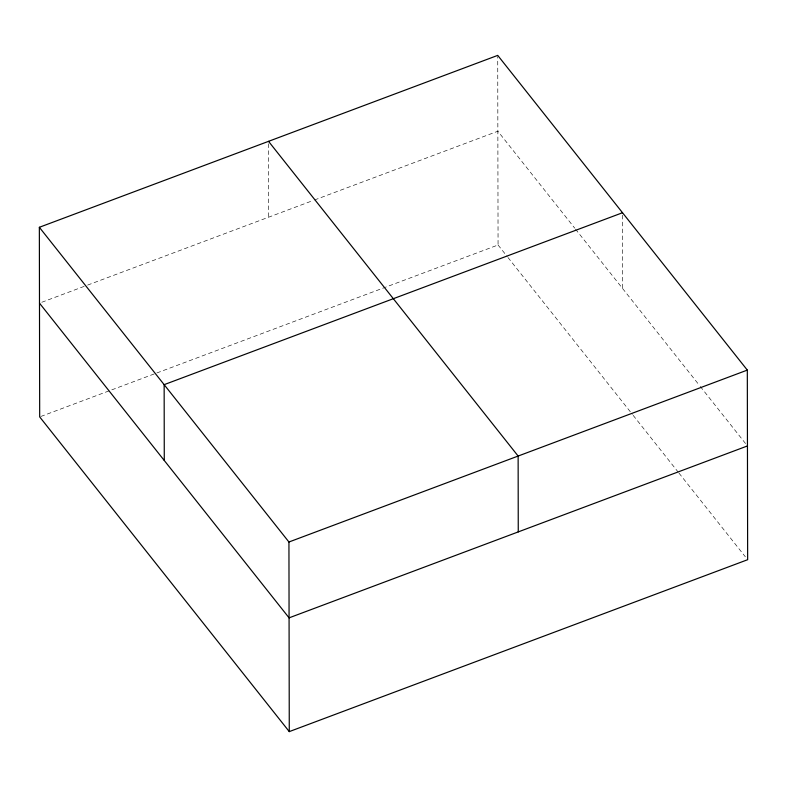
<?xml version="1.0" encoding="UTF-8"?>
<svg xmlns="http://www.w3.org/2000/svg" width="787" height="787" viewBox="0 0 787 787"><rect width="100%" height="100%" fill="white"/><g stroke="black" fill="none" stroke-linecap="round" stroke-linejoin="round"><path stroke-width="0.59" stroke-dasharray="3.94 2.95" d="M41.77 302.277L86.462 285.514M87.613 285.091L313.364 200.419M314.505 199.987L497.856 131.222L574.717 228.132M40.826 416.471L155.708 373.382M156.859 372.959L498.063 244.993L497.728 56.605M575.474 229.096L699.515 385.492M700.273 386.456L745.928 444.025M498.063 244.993L507.222 256.542M507.979 257.497L632.394 414.375M633.161 415.339L678.187 472.121M678.955 473.085L745.358 556.822M622.527 215.185L622.655 288.583M268.544 143.785L268.672 217.182"/><path stroke-width="1.18" d="M39.35 227.295L497.728 55.385L747.316 370.097L747.65 559.705L289.272 731.615L39.684 416.903L39.35 227.295L288.937 542.007L289.272 731.615M622.527 212.736L164.149 384.656L164.276 460.493M288.937 542.007L747.316 370.097M747.453 445.944L289.075 617.854L39.478 303.143M268.534 141.335L518.131 456.057L518.259 531.894"/></g></svg>
